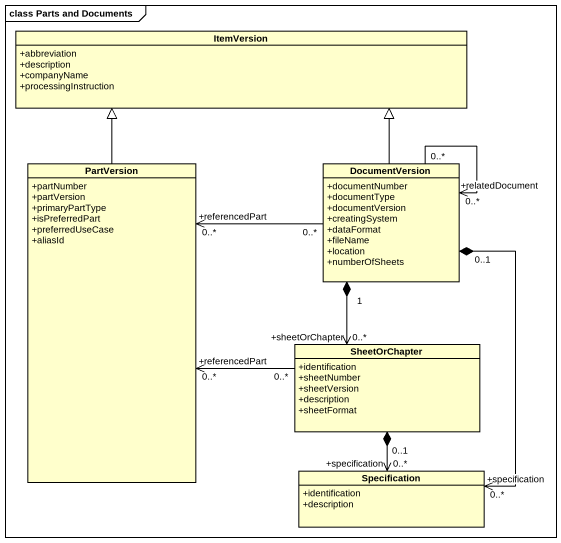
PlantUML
@startuml
mainframe class Parts and Documents
hide circle
hide empty members
skinparam classAttributeIconSize 0
class ItemVersion {
  +abbreviation
  +description
  +companyName
  +processingInstruction
}
class PartVersion {
  +partNumber
  +partVersion
  +primaryPartType
  +isPreferredPart
  +preferredUseCase
  +aliasId
}
class DocumentVersion {
  +documentNumber
  +documentType
  +documentVersion
  +creatingSystem
  +dataFormat
  +fileName
  +location
  +numberOfSheets
}
class SheetOrChapter {
  +identification
  +sheetNumber
  +sheetVersion
  +description
  +sheetFormat
}
class Specification {
  +identification
  +description
}
PartVersion -up-|> ItemVersion
DocumentVersion -up-|> ItemVersion
DocumentVersion "0..*" -left-> "+referencedPart\n0..*" PartVersion
DocumentVersion "0..*" --> "+relatedDocument\n0..*" DocumentVersion
DocumentVersion "1" *--> "+sheetOrChapter\n0..*" SheetOrChapter
DocumentVersion "0..1" *--> "+specification\n0..*" Specification
SheetOrChapter "0..*" -left-> "+referencedPart\n0..*" PartVersion
SheetOrChapter "0..1" *--> "+specification\n0..*" Specification
@enduml
